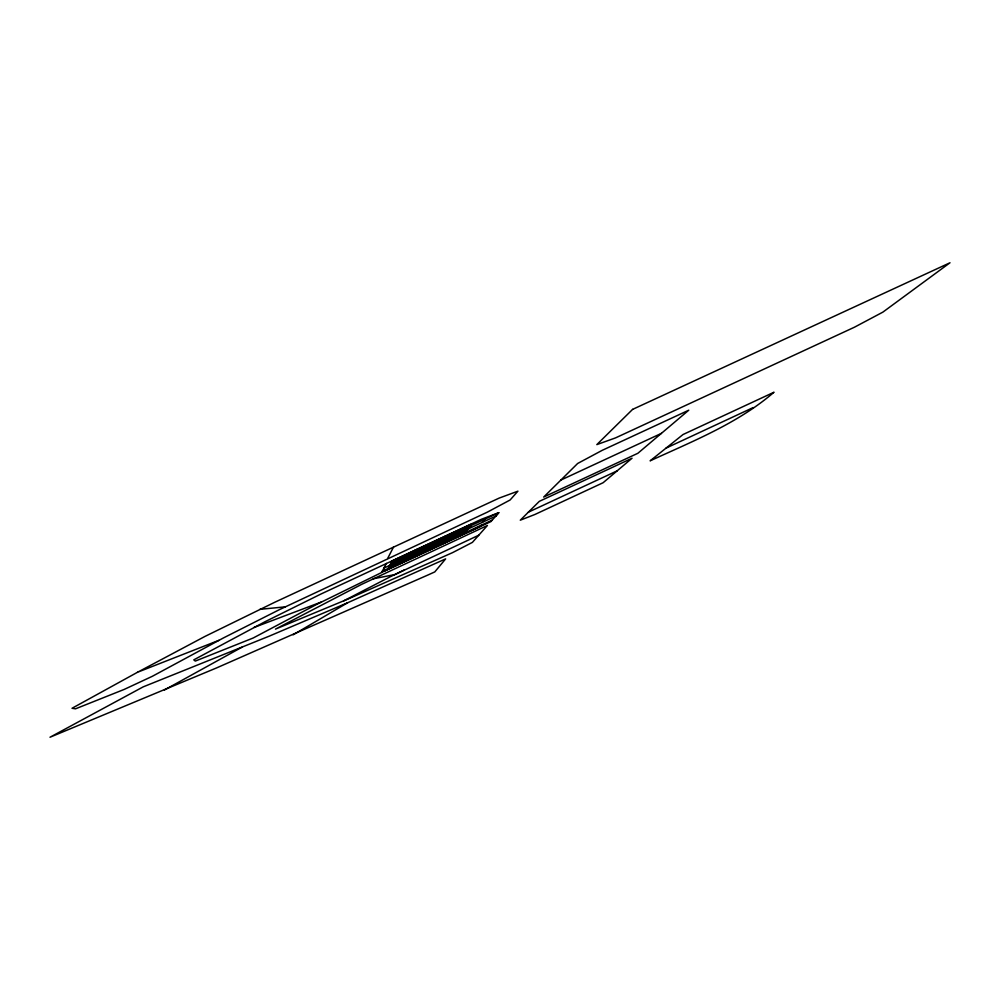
<?xml version="1.0" encoding="UTF-8"?>
<svg xmlns="http://www.w3.org/2000/svg" width="1000" height="1000" viewBox="0 0 1000 1000"><rect width="100%" height="100%" fill="white"/><g stroke="black" fill="none" stroke-linecap="round" stroke-linejoin="round"><path stroke-width="1.5" d="M387.663 558.425L393.512 547.075M386.337 563.425L381.65 572.5L316.55 604.462L253.212 637.987L195.287 661.087L193.787 659.862L264.762 621.862L321.15 593.938L481.4 519.275L498.825 512.663L490.887 521.613L381.712 572.375M384.913 570.025L384.375 571.05L480.425 526.388L481.512 525.112M388.025 568.625L392.125 560.962L471.95 523.875L464.613 533.013M400.262 560.5L401.887 557.7L415.788 551.237M410.275 558.275L415.325 550.175M413.963 554.138L416.912 549.438M416.512 556.1L417.225 555M441.3 541.438L444.9 536.438M442.5 543.3L448.9 534.575M448.525 541.213L449.425 540.025M454.925 535.1L457.35 531.925M468.537 528.775L471.163 525.513M482.125 522.45L484.95 519.1M495.688 516.15L498.725 512.712L443.525 538.35M478.775 535.2L472.413 542.375L452.663 552.587L348.462 598.837L275.475 629.113L361.575 584.388L487.425 525.475L478.775 535.2L390.163 576.8L343.713 600.862M528.387 512.163L539.325 501.35L632.038 458.237L603.112 482.725L534.925 514.475L520.288 520.188L528.387 512.163L617.137 470.863M560.9 480.05L543.663 497.075L637.863 453.288L688.763 410.2L602.25 450.312L577.638 463.488L560.9 480.05L661.425 433.363M666.087 448.088L683.037 434.525L774.013 392.225C737.763 423.462 693.112 441.05 650.125 460.838L666.087 448.088L753.2 407.55M293.137 634.825L347.612 602.775L445.637 558.888L434.787 571.912L428.338 574.825L216.525 667.938L50 737.237L143.175 686.875L269.3 636.125L347.612 602.775M164.412 690.013L241.8 647.3M137.525 672.262L72.038 708.275L75.512 708.825L124.188 689.425L152.312 676.312L223.412 637.95L279.387 609.663L487.312 512.163L510.112 499.988L517.925 491.163L499.15 498.1L274.913 602.188L204.963 636.425L137.525 672.262L218.888 640.337M404.25 569.963L394.637 574.625L373.188 578.8M390.913 563.237L469.775 526.587M415.062 552.388L442.638 539.575M383.925 568.1L495.75 516.125M389.175 566.475L466.662 530.462M382.3 571.237L492.175 520.15M253.988 627.463L321.388 602M259.962 609.338L285.138 606.862M632.6 409.387L596.825 444.613L615.513 437.9L854.475 327.2L882.875 312.125L950 262.762L632.6 409.387"/></g></svg>
